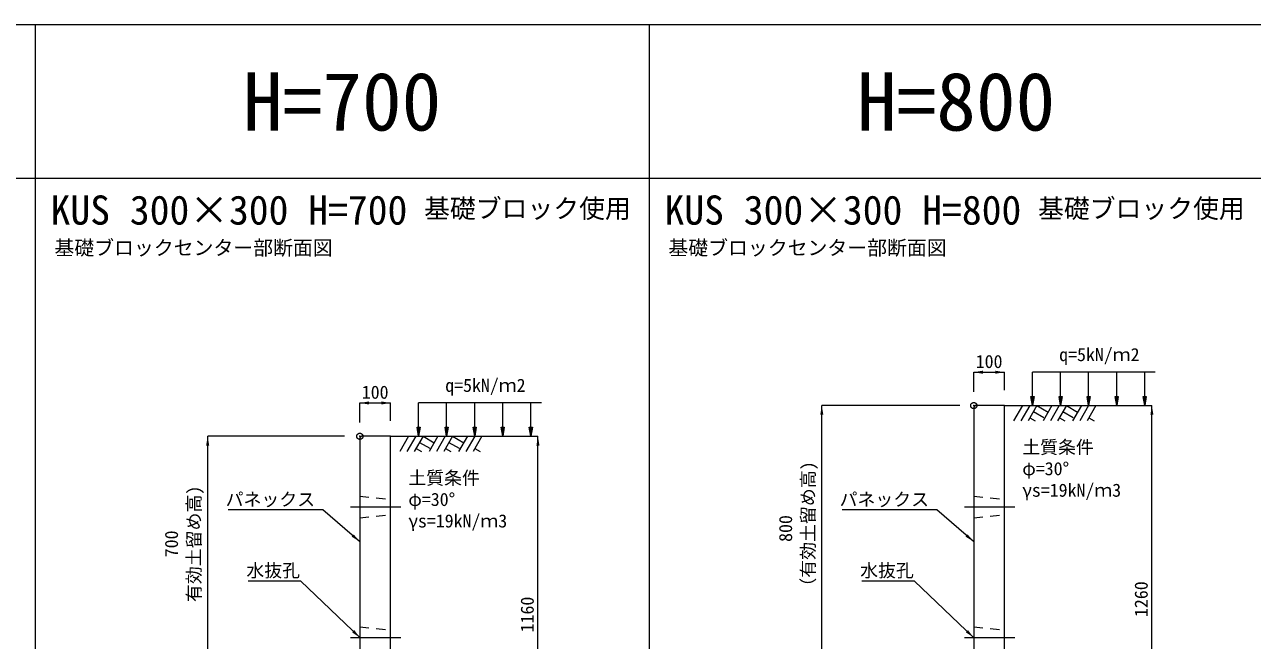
# Model space of a CAD drawing. Units: millimetres at full size, sheet at 1:40. Extents: x 206103 to 244503, y 883348 to 903496.
# Drawn here: x 215269 to 219269, y 901144 to 903148 of the extents above; entities that cross this region are included whole.
import ezdxf
from ezdxf.enums import TextEntityAlignment as Align

# ---------------------------------------------------------------- set-up
doc = ezdxf.new("R2010")
doc.units = ezdxf.units.MM
doc.header["$LTSCALE"] = 40
doc.header["$PDMODE"] = 32
doc.header["$PDSIZE"] = 20
doc.linetypes.add('USER1', pattern=[28.575, 19.05, -3.175, 3.175, -3.175])
doc.linetypes.add('USER2', pattern=[1.35, 0.75, -0.6])
for name, color, linetype, lineweight in [('0_2', 7, 'Continuous', 20), ('パネックスKUS', 2, 'Continuous', 20), ('図枠', 5, 'Continuous', 13), ('寸法線', 7, 'Continuous', 13), ('引出線', 4, 'Continuous', 13), ('補助線', 8, 'USER1', 13), ('ﾊｯﾁﾝｸﾞ', 7, 'Continuous', 5)]:
    doc.layers.add(name, color=color, linetype=linetype, lineweight=lineweight)
doc.layers.add('文字', color=7, linetype='Continuous')
doc.styles.add('ＭＳ ゴシック', font='')
doc.styles.get('ＭＳ ゴシック').set_extended_font_data('MS Gothic')

# ---------------------------------------------------------------- blocks, each defined once
blk = doc.blocks.new('filled_arrow')
at = {"color": 0, "linetype": 'Continuous', "lineweight": -2}
blk.add_solid([(7.5, 1.25), (0, 0), (7.5, -1.25)], dxfattribs=at)

msp = doc.modelspace()

# ---------------------------------------------------------------- hatches: boundary and pattern name
at = {"layer": '寸法線'}
for points in [[(218557.19, 901938.33), (218552.19, 901908.33), (218547.19, 901938.33)], [(218648.6, 901938.33), (218643.6, 901908.33), (218638.6, 901938.33)], [(218740.01, 901938.33), (218735.01, 901908.33), (218730.01, 901938.33)], [(218831.42, 901938.33), (218826.42, 901908.33), (218821.42, 901938.33)], [(218922.84, 901938.33), (218917.84, 901908.33), (218912.84, 901938.33)], [(216557.19, 901838.33), (216552.19, 901808.33), (216547.19, 901838.33)], [(216648.6, 901838.33), (216643.6, 901808.33), (216638.6, 901838.33)], [(216740.01, 901838.33), (216735.01, 901808.33), (216730.01, 901838.33)], [(216831.42, 901838.33), (216826.42, 901808.33), (216821.42, 901838.33)], [(216922.84, 901838.33), (216917.84, 901808.33), (216912.84, 901838.33)]]:
    msp.add_hatch(color=256, dxfattribs=at).paths.add_polyline_path(points)

# ---------------------------------------------------------------- linework, layer by layer
at = {"layer": '0_2'}
for p, q in [((218460.77, 901908.33), (218860.77, 901908.33)), ((216460.77, 901808.33), (216860.77, 901808.33))]:
    msp.add_line(p, q, dxfattribs=at)
at = {"layer": 'パネックスKUS'}
for p, q in [((218365.77, 901908.33), (218360.77, 901903.33)), ((218360.77, 901903.33), (218360.77, 901108.33)), ((218460.77, 901908.33), (218365.77, 901908.33)), ((218460.77, 900648.33), (218460.77, 901908.33)), ((216365.77, 901808.33), (216360.77, 901803.33)), ((216360.77, 901803.33), (216360.77, 901108.33)), ((216460.77, 901808.33), (216365.77, 901808.33)), ((216460.77, 900648.33), (216460.77, 901808.33))]:
    msp.add_line(p, q, dxfattribs=at)
at = {"layer": 'パネックスKUS', "linetype": 'USER2', "lineweight": 9}
for p, q in [((216360.77, 901613.33), (216460.77, 901603.33)), ((218360.77, 901613.33), (218460.77, 901603.33)), ((216360.77, 901543.33), (216460.77, 901553.33)), ((218360.77, 901543.33), (218460.77, 901553.33)), ((216360.77, 901188.33), (216460.77, 901178.33)), ((218360.77, 901188.33), (218460.77, 901178.33))]:
    msp.add_line(p, q, dxfattribs=at)
at = {"layer": '図枠'}
for p, q in [((206103.21, 903148.33), (223303.21, 903148.33)), ((215303.21, 903148.33), (215303.21, 883448.33)), ((217303.21, 903148.33), (217303.21, 883448.33)), ((206103.21, 902648.33), (223303.21, 902648.33))]:
    msp.add_line(p, q, dxfattribs=at)
at = {"layer": '寸法線'}
for p, q in [((218360.77, 902016.88), (218460.77, 902016.88)), ((218360.77, 901953.33), (218360.77, 902016.88)), ((218460.77, 901958.33), (218460.77, 902016.88)), ((216360.77, 901916.88), (216460.77, 901916.88)), ((216360.77, 901853.33), (216360.77, 901916.88)), ((216460.77, 901858.33), (216460.77, 901916.88)), ((217865.77, 901108.33), (217865.77, 901908.33)), ((218315.77, 901908.33), (217865.77, 901908.33)), ((218510.77, 901908.33), (218941.05, 901908.33)), ((218941.05, 900648.33), (218941.05, 901908.33)), ((215865.21, 901108.33), (215865.21, 901808.33)), ((216310.77, 901808.33), (215865.21, 901808.33)), ((216510.77, 901808.33), (216941.05, 901808.33)), ((216941.05, 900648.33), (216941.05, 901808.33))]:
    msp.add_line(p, q, dxfattribs=at)
at = {"layer": '寸法線', "lineweight": 9}
for p, q in [((218952.19, 902016.88), (218552.19, 902016.88)), ((218552.19, 901938.33), (218552.19, 902016.88)), ((218643.6, 901938.33), (218643.6, 902016.88)), ((218735.01, 901938.33), (218735.01, 902016.88)), ((218826.42, 901938.33), (218826.42, 902016.88)), ((218917.84, 901938.33), (218917.84, 902016.88)), ((216952.19, 901916.88), (216552.19, 901916.88)), ((216552.19, 901838.33), (216552.19, 901916.88)), ((216643.6, 901838.33), (216643.6, 901916.88)), ((216735.01, 901838.33), (216735.01, 901916.88)), ((216826.42, 901838.33), (216826.42, 901916.88)), ((216917.84, 901838.33), (216917.84, 901916.88))]:
    msp.add_line(p, q, dxfattribs=at)
for points in [[(218557.19, 901938.33), (218552.19, 901908.33), (218547.19, 901938.33)], [(218648.6, 901938.33), (218643.6, 901908.33), (218638.6, 901938.33)], [(218740.01, 901938.33), (218735.01, 901908.33), (218730.01, 901938.33)], [(218831.42, 901938.33), (218826.42, 901908.33), (218821.42, 901938.33)], [(218922.84, 901938.33), (218917.84, 901908.33), (218912.84, 901938.33)], [(216557.19, 901838.33), (216552.19, 901808.33), (216547.19, 901838.33)], [(216648.6, 901838.33), (216643.6, 901808.33), (216638.6, 901838.33)], [(216740.01, 901838.33), (216735.01, 901808.33), (216730.01, 901838.33)], [(216831.42, 901838.33), (216826.42, 901808.33), (216821.42, 901838.33)], [(216922.84, 901838.33), (216917.84, 901808.33), (216912.84, 901838.33)]]:
    msp.add_lwpolyline(points, close=True, dxfattribs=at)
at = {"layer": '引出線'}
for points in [[(216360.21, 901465.83), (216240, 901569.29), (215931.75, 901569.29)], [(218360.21, 901465.83), (218240, 901569.29), (217931.75, 901569.29)], [(216360.77, 901153.33), (216168.31, 901336.78), (215996.57, 901336.78)], [(218360.21, 901153.33), (218167.75, 901336.78), (217996, 901336.78)]]:
    msp.add_lwpolyline(points, dxfattribs=at)
at = {"layer": '補助線'}
for p, q in [((216330.85, 901578.33), (216494.56, 901578.33)), ((218330.85, 901578.33), (218494.56, 901578.33)), ((216330.85, 901153.33), (216494.56, 901153.33)), ((218330.85, 901153.33), (218494.56, 901153.33))]:
    msp.add_line(p, q, dxfattribs=at)
for p in [(218360.77, 901908.33), (216360.77, 901808.33)]:
    msp.add_point(p, dxfattribs=at)
at = {"layer": 'ﾊｯﾁﾝｸﾞ', "lineweight": 9}
for p, q in [((218519.42, 901908.32), (218490.77, 901858.7)), ((218543.04, 901908.32), (218514.39, 901858.7)), ((218566.66, 901908.32), (218538.02, 901858.7)), ((218555.24, 901888.54), (218588.65, 901869.25)), ((218566.66, 901908.32), (218603.23, 901887.21)), ((218615.42, 901908.32), (218586.77, 901858.7)), ((218639.04, 901908.32), (218610.39, 901858.7)), ((218662.66, 901908.32), (218634.01, 901858.7)), ((218651.24, 901888.54), (218684.66, 901869.25)), ((218662.66, 901908.32), (218699.23, 901887.21)), ((218711.42, 901908.32), (218682.77, 901858.7)), ((218735.04, 901908.32), (218706.39, 901858.7)), ((218758.66, 901908.32), (218730.01, 901858.7)), ((218543.82, 901868.75), (218561.23, 901858.7)), ((218639.82, 901868.75), (218657.23, 901858.7)), ((218735.82, 901868.75), (218753.23, 901858.7)), ((216519.42, 901808.32), (216490.77, 901758.7)), ((216543.04, 901808.32), (216514.39, 901758.7)), ((216566.66, 901808.32), (216538.02, 901758.7)), ((216566.66, 901808.32), (216603.23, 901787.21)), ((216615.42, 901808.32), (216586.77, 901758.7)), ((216639.04, 901808.32), (216610.39, 901758.7)), ((216662.66, 901808.32), (216634.01, 901758.7)), ((216662.66, 901808.32), (216699.23, 901787.21)), ((216711.42, 901808.32), (216682.77, 901758.7)), ((216735.04, 901808.32), (216706.39, 901758.7)), ((216758.66, 901808.32), (216730.01, 901758.7)), ((216543.82, 901768.75), (216561.23, 901758.7)), ((216555.24, 901788.54), (216588.65, 901769.25)), ((216639.82, 901768.75), (216657.23, 901758.7)), ((216651.24, 901788.54), (216684.66, 901769.25)), ((216735.82, 901768.75), (216753.23, 901758.7))]:
    msp.add_line(p, q, dxfattribs=at)

# ---------------------------------------------------------------- block references
at = {"layer": '寸法線', "xscale": 4, "yscale": 4}
for p in [(218360.77, 902016.88), (216360.77, 901916.88)]:
    msp.add_blockref('filled_arrow', p, dxfattribs=at)
for p, rotation in [((218460.77, 902016.88), 180), ((216460.77, 901916.88), 180), ((217865.77, 901908.33), 270), ((218941.05, 901908.33), 270), ((215865.21, 901808.33), 270), ((216941.05, 901808.33), 270)]:
    msp.add_blockref('filled_arrow', p, dxfattribs=dict(at, rotation=rotation))
at = {"layer": '引出線', "xscale": 4, "yscale": 4}
for p, rotation in [((216360.21, 901465.83), 139.3), ((218360.21, 901465.83), 139.3), ((216360.77, 901153.33), 136.4), ((218360.21, 901153.33), 136.4)]:
    msp.add_blockref('filled_arrow', p, dxfattribs=dict(at, rotation=rotation))

# ---------------------------------------------------------------- texts
at = {"layer": '0_2', "style": 'ＭＳ ゴシック'}
for p in [(215365.97, 902383.91), (217365.97, 902383.91)]:
    msp.add_text('基礎ブロックセンター部断面図', height=47.47, dxfattribs=at).set_placement(p, align=Align.BOTTOM_LEFT)
at = {"layer": '寸法線', "style": 'ＭＳ ゴシック'}
for p in [(218410.77, 902051.88), (216410.77, 901951.88)]:
    msp.add_text('100', height=42.72, dxfattribs=at).set_placement(p, align=Align.MIDDLE_CENTER)
for s, p in [('（有効土留め高)', (217854.97, 901289.8)), ('有効土留め高)', (215854.41, 901268.94)), ('800', (217781.85, 901464.62)), ('700', (215781.28, 901414.62))]:
    msp.add_text(s, height=42.72, rotation=90, dxfattribs=at).set_placement(p, align=Align.BOTTOM_LEFT)
for s, p in [('1260', (218906.05, 901278.33)), ('1160', (216906.05, 901228.33))]:
    msp.add_text(s, height=42.72, rotation=90, dxfattribs=at).set_placement(p, align=Align.MIDDLE_CENTER)
at = {"layer": '引出線', "style": 'ＭＳ ゴシック'}
for s, p in [('パネックス', (216215, 901624.43)), ('パネックス', (218215, 901624.43)), ('水抜孔', (216166.06, 901393.06)), ('水抜孔', (218165.5, 901393.06))]:
    msp.add_text(s, height=42.72, dxfattribs=at).set_placement(p, align=Align.TOP_RIGHT)
at = {"layer": '文字', "style": 'ＭＳ ゴシック'}
for s, p in [('H=700', (216303.21, 902898.33)), ('H=800', (218303.21, 902898.33))]:
    msp.add_text(s, height=189.9, dxfattribs=at).set_placement(p, align=Align.MIDDLE_CENTER)
for s, height, p in [('KUS 300×300 H=700', 94.94, (215353.21, 902468.83)), ('KUS 300×300 H=800', 94.94, (217353.21, 902468.83)), ('q=5kN/ｍ2', 42.72, (218639.07, 902040.15)), ('q=5kN/ｍ2', 42.72, (216639.07, 901940.15))]:
    msp.add_text(s, height=height, dxfattribs=at).set_placement(p, align=Align.BOTTOM_LEFT)
for p in [(217243.58, 902549.79), (219243.58, 902549.79)]:
    msp.add_text('基礎ブロック使用', height=61.71, dxfattribs=at).set_placement(p, align=Align.MIDDLE_RIGHT)
for s, p in [('土質条件', (218518.74, 901794.36)), ('φ=30°', (218518.74, 901724.36)), ('土質条件', (216518.74, 901694.36)), ('γs=19kN/ｍ3', (218518.74, 901654.36)), ('φ=30°', (216518.74, 901624.36)), ('γs=19kN/ｍ3', (216518.74, 901554.36))]:
    msp.add_text(s, height=42.72, dxfattribs=at).set_placement(p, align=Align.TOP_LEFT)

doc.saveas('drawing.dxf')
